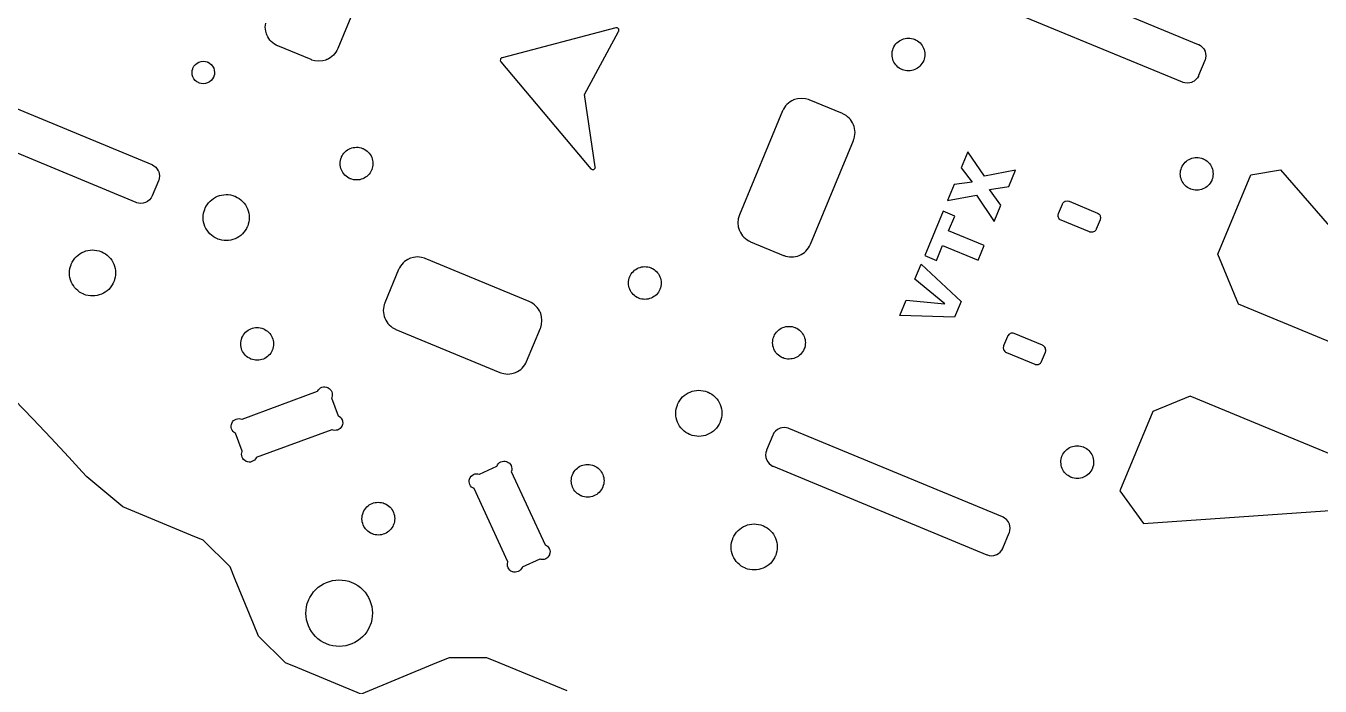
# Model space of a CAD drawing. Extents: x 0 to 997, y 0 to 569.
# Drawn here: x 392.7 to 519.2, y 439.9 to 504.4 of the extents above; entities that cross this region are included whole.
import ezdxf

# ---------------------------------------------------------------- set-up
doc = ezdxf.new("R2010")
doc.units = 0
doc.layers.get('0').update_dxf_attribs({"linetype": 'CONTINUOUS'})

msp = doc.modelspace()

# ---------------------------------------------------------------- linework, layer by layer
at = {"color": 0}
for points in [[(427.357, 512.392), (423.147, 502.228), (423.147, 502.228), (423.128, 502.183), (423.063, 502.05), (422.961, 501.881), (422.844, 501.724), (422.714, 501.579), (422.569, 501.449), (422.412, 501.332), (422.244, 501.231), (422.111, 501.165), (422.065, 501.146), (421.975, 501.108), (421.688, 501.032), (421.3, 500.994), (420.911, 501.032), (420.625, 501.108), (420.535, 501.146), (417.3, 502.485), (417.256, 502.504), (417.122, 502.569), (416.953, 502.671), (416.796, 502.787), (416.651, 502.919), (416.521, 503.064), (416.404, 503.221), (416.303, 503.389), (416.237, 503.522), (416.218, 503.568), (416.181, 503.658), (416.104, 503.944), (416.065, 504.333), (416.104, 504.721)], [(486.375, 511.283), (507.256, 502.635), (507.31, 502.611), (507.464, 502.522), (507.644, 502.374), (507.793, 502.193), (507.882, 502.039), (507.904, 501.985), (507.926, 501.931), (507.972, 501.758), (507.996, 501.525), (507.972, 501.293), (507.926, 501.121), (507.904, 501.067), (507.292, 499.588), (507.269, 499.533), (507.181, 499.379), (507.032, 499.199), (506.851, 499.05), (506.697, 498.961), (506.643, 498.939), (506.589, 498.917), (506.417, 498.869), (506.183, 498.847), (505.95, 498.869), (505.779, 498.917), (505.724, 498.939), (484.844, 507.588)], [(384.092, 499.531), (404.971, 490.882), (404.971, 490.882), (405.026, 490.86), (405.179, 490.769), (405.361, 490.621), (405.51, 490.44), (405.599, 490.286), (405.621, 490.232), (405.643, 490.178), (405.689, 490.006), (405.713, 489.774), (405.689, 489.54), (405.643, 489.368), (405.621, 489.314), (405.008, 487.836), (404.986, 487.779), (404.893, 487.621), (404.743, 487.44), (404.563, 487.294), (404.36, 487.186), (404.139, 487.118), (403.908, 487.094), (403.674, 487.117), (403.497, 487.162), (403.44, 487.186), (382.561, 495.835)], [(445.575, 439.426), (438.932, 442.178), (437.718, 442.681), (434.024, 442.681), (432.81, 442.178), (425.418, 439.117), (419.242, 441.675), (418.028, 442.178), (415.414, 444.792), (414.911, 446.004), (413.118, 450.335), (412.615, 451.549), (410.003, 454.161), (408.789, 454.664), (402.146, 457.415), (398.612, 460.374), (398.178, 460.851), (396.867, 462.279), (395.107, 464.169), (393.331, 466.044), (391.537, 467.903)]]:
    msp.add_lwpolyline(points, dxfattribs=at)
for points in [[(447.26, 497.746), (450.597, 503.899), (450.607, 503.915), (450.622, 503.968), (450.628, 504.039), (450.611, 504.11), (450.586, 504.158), (450.575, 504.172), (450.564, 504.186), (450.522, 504.222), (450.457, 504.256), (450.388, 504.268), (450.332, 504.264), (450.314, 504.26), (439.218, 501.335), (439.203, 501.331), (439.16, 501.311), (439.11, 501.275), (439.069, 501.226), (439.049, 501.183), (439.043, 501.169), (439.037, 501.149), (439.036, 501.044), (439.076, 500.949), (439.09, 500.932), (447.882, 490.485), (447.894, 490.469), (447.943, 490.431), (448.018, 490.401), (448.097, 490.396), (448.157, 490.41), (448.176, 490.417), (448.194, 490.425), (448.243, 490.463), (448.293, 490.525), (448.319, 490.601), (448.324, 490.662), (448.321, 490.682), (447.26, 497.746)], [(479.535, 503.131), (479.572, 503.114), (479.682, 503.06), (479.819, 502.976), (479.947, 502.882), (480.063, 502.775), (480.165, 502.66), (480.257, 502.535), (480.335, 502.403), (480.4, 502.264), (480.453, 502.119), (480.49, 501.971), (480.514, 501.818), (480.522, 501.662), (480.517, 501.507), (480.494, 501.35), (480.456, 501.193), (480.417, 501.078), (480.4, 501.039), (480.385, 501.001), (480.331, 500.892), (480.247, 500.754), (480.151, 500.628), (480.046, 500.512), (479.931, 500.408), (479.806, 500.318), (479.674, 500.239), (479.535, 500.174), (479.39, 500.122), (479.242, 500.083), (479.089, 500.06), (478.933, 500.051), (478.776, 500.058), (478.621, 500.081), (478.464, 500.118), (478.347, 500.158), (478.31, 500.174), (478.272, 500.189), (478.162, 500.244), (478.025, 500.326), (477.899, 500.422), (477.783, 500.528), (477.679, 500.644), (477.588, 500.768), (477.51, 500.9), (477.444, 501.039), (477.392, 501.183), (477.354, 501.333), (477.331, 501.486), (477.322, 501.64), (477.328, 501.797), (477.351, 501.954), (477.389, 502.11), (477.428, 502.226), (477.444, 502.264), (477.46, 502.301), (477.514, 502.412), (477.597, 502.55), (477.693, 502.676), (477.799, 502.792), (477.914, 502.894), (478.039, 502.986), (478.171, 503.064), (478.31, 503.131), (478.454, 503.182), (478.604, 503.219), (478.756, 503.243), (478.911, 503.251), (479.068, 503.246), (479.224, 503.224), (479.381, 503.185), (479.497, 503.146), (479.535, 503.131)], [(410.424, 500.908), (410.475, 500.887), (410.619, 500.803), (410.786, 500.665), (410.919, 500.5), (411.019, 500.313), (411.081, 500.111), (411.103, 499.9), (411.083, 499.685), (411.04, 499.522), (411.019, 499.471), (410.997, 499.419), (410.914, 499.275), (410.775, 499.108), (410.61, 498.975), (410.424, 498.876), (410.222, 498.814), (410.01, 498.792), (409.794, 498.811), (409.633, 498.854), (409.582, 498.876), (409.531, 498.897), (409.386, 498.982), (409.219, 499.119), (409.085, 499.285), (408.986, 499.471), (408.925, 499.674), (408.903, 499.885), (408.922, 500.1), (408.965, 500.262), (408.986, 500.313), (409.007, 500.364), (409.092, 500.51), (409.231, 500.675), (409.396, 500.81), (409.582, 500.908), (409.783, 500.971), (409.994, 500.993), (410.21, 500.972), (410.372, 500.929), (410.424, 500.908)], [(462.412, 485.964), (462.375, 485.874), (462.299, 485.588), (462.26, 485.199), (462.299, 484.811), (462.375, 484.524), (462.412, 484.433), (462.431, 484.387), (462.497, 484.254), (462.599, 484.086), (462.715, 483.929), (462.846, 483.785), (462.99, 483.654), (463.147, 483.537), (463.315, 483.436), (463.449, 483.371), (463.494, 483.351), (466.728, 482.012), (466.775, 481.993), (466.921, 481.943), (467.117, 481.896), (467.313, 481.868), (467.508, 481.86), (467.701, 481.869), (467.892, 481.9), (468.078, 481.947), (468.258, 482.012), (468.432, 482.094), (468.597, 482.192), (468.754, 482.306), (468.899, 482.435), (469.031, 482.579), (469.15, 482.738), (469.254, 482.91), (469.322, 483.047), (469.342, 483.094), (473.551, 493.257), (473.571, 493.304), (473.619, 493.45), (473.668, 493.644), (473.696, 493.84), (473.704, 494.036), (473.693, 494.231), (473.664, 494.421), (473.615, 494.607), (473.551, 494.787), (473.469, 494.961), (473.371, 495.126), (473.257, 495.282), (473.128, 495.426), (472.983, 495.56), (472.825, 495.678), (472.654, 495.782), (472.515, 495.85), (472.468, 495.869), (469.235, 497.21), (469.144, 497.247), (468.858, 497.324), (468.469, 497.361), (468.081, 497.324), (467.794, 497.247), (467.704, 497.21), (467.658, 497.19), (467.525, 497.125), (467.357, 497.024), (467.2, 496.907), (467.056, 496.776), (466.924, 496.632), (466.807, 496.475), (466.707, 496.306), (466.64, 496.172), (466.622, 496.128), (462.412, 485.964)], [(425.596, 492.46), (425.633, 492.443), (425.743, 492.389), (425.881, 492.306), (426.007, 492.211), (426.122, 492.104), (426.226, 491.989), (426.317, 491.864), (426.396, 491.732), (426.461, 491.593), (426.513, 491.449), (426.551, 491.3), (426.575, 491.147), (426.583, 490.992), (426.576, 490.836), (426.554, 490.679), (426.517, 490.524), (426.476, 490.407), (426.461, 490.369), (426.446, 490.331), (426.39, 490.221), (426.307, 490.083), (426.213, 489.957), (426.107, 489.842), (425.99, 489.738), (425.867, 489.647), (425.735, 489.568), (425.596, 489.503), (425.45, 489.451), (425.301, 489.412), (425.149, 489.389), (424.994, 489.381), (424.838, 489.387), (424.681, 489.41), (424.525, 489.449), (424.408, 489.488), (424.371, 489.503), (424.333, 489.518), (424.222, 489.574), (424.085, 489.657), (423.958, 489.751), (423.843, 489.857), (423.74, 489.974), (423.649, 490.097), (423.569, 490.231), (423.504, 490.369), (423.453, 490.514), (423.415, 490.662), (423.392, 490.815), (423.382, 490.969), (423.389, 491.126), (423.411, 491.283), (423.45, 491.439), (423.489, 491.556), (423.504, 491.593), (423.521, 491.631), (423.575, 491.742), (423.658, 491.879), (423.753, 492.006), (423.86, 492.121), (423.975, 492.224), (424.1, 492.315), (424.232, 492.394), (424.371, 492.46), (424.515, 492.511), (424.664, 492.549), (424.817, 492.572), (424.972, 492.582), (425.128, 492.575), (425.285, 492.553), (425.44, 492.514), (425.557, 492.475), (425.596, 492.46)], [(486.864, 488.439), (488.726, 488.736), (489.39, 490.34), (486.357, 489.753), (484.715, 492.118), (484.069, 490.561), (485.161, 489.176), (483.401, 488.949), (482.75, 487.375), (485.563, 487.908), (487.31, 485.317), (487.971, 486.911), (486.864, 488.439)], [(507.713, 491.458), (507.751, 491.443), (507.861, 491.387), (507.999, 491.304), (508.125, 491.21), (508.24, 491.104), (508.343, 490.988), (508.435, 490.864), (508.514, 490.731), (508.579, 490.592), (508.631, 490.447), (508.668, 490.299), (508.692, 490.146), (508.701, 489.992), (508.694, 489.835), (508.672, 489.678), (508.633, 489.522), (508.594, 489.406), (508.579, 489.368), (508.564, 489.329), (508.508, 489.219), (508.425, 489.082), (508.331, 488.956), (508.225, 488.84), (508.108, 488.738), (507.985, 488.646), (507.851, 488.567), (507.713, 488.501), (507.568, 488.45), (507.419, 488.411), (507.267, 488.389), (507.113, 488.379), (506.956, 488.386), (506.799, 488.408), (506.643, 488.447), (506.526, 488.486), (506.489, 488.501), (506.45, 488.517), (506.34, 488.572), (506.203, 488.656), (506.076, 488.75), (505.961, 488.856), (505.858, 488.972), (505.767, 489.096), (505.688, 489.229), (505.622, 489.368), (505.571, 489.512), (505.532, 489.661), (505.508, 489.814), (505.5, 489.968), (505.507, 490.125), (505.529, 490.282), (505.568, 490.438), (505.607, 490.554), (505.622, 490.592), (505.637, 490.631), (505.693, 490.74), (505.776, 490.878), (505.871, 491.004), (505.976, 491.119), (506.093, 491.222), (506.217, 491.314), (506.35, 491.393), (506.489, 491.458), (506.633, 491.51), (506.782, 491.549), (506.935, 491.571), (507.089, 491.581), (507.246, 491.574), (507.403, 491.551), (507.558, 491.512), (507.675, 491.474), (507.713, 491.458)], [(511.196, 477.253), (509.176, 482.129), (512.389, 489.887), (515.299, 490.363), (530.539, 472.857), (528.535, 470.071), (511.196, 477.253)], [(413.106, 487.783), (413.158, 487.761), (413.313, 487.685), (413.507, 487.568), (413.685, 487.433), (413.846, 487.285), (413.992, 487.122), (414.119, 486.947), (414.231, 486.761), (414.322, 486.565), (414.396, 486.363), (414.449, 486.153), (414.482, 485.939), (414.494, 485.721), (414.485, 485.5), (414.454, 485.281), (414.4, 485.061), (414.344, 484.897), (414.322, 484.843), (414.3, 484.79), (414.224, 484.635), (414.107, 484.442), (413.974, 484.264), (413.824, 484.101), (413.661, 483.957), (413.486, 483.828), (413.3, 483.718), (413.106, 483.626), (412.901, 483.553), (412.692, 483.5), (412.478, 483.467), (412.26, 483.454), (412.04, 483.463), (411.819, 483.494), (411.6, 483.549), (411.436, 483.604), (411.383, 483.626), (411.329, 483.647), (411.175, 483.725), (410.982, 483.842), (410.803, 483.975), (410.642, 484.124), (410.496, 484.287), (410.368, 484.463), (410.257, 484.649), (410.165, 484.843), (410.092, 485.047), (410.039, 485.256), (410.006, 485.471), (409.993, 485.689), (410.003, 485.908), (410.033, 486.129), (410.088, 486.349), (410.143, 486.512), (410.165, 486.565), (410.188, 486.618), (410.264, 486.774), (410.381, 486.967), (410.515, 487.144), (410.664, 487.307), (410.826, 487.453), (411.001, 487.581), (411.188, 487.692), (411.383, 487.783), (411.586, 487.856), (411.796, 487.91), (412.01, 487.943), (412.228, 487.956), (412.449, 487.946), (412.668, 487.914), (412.888, 487.861), (413.051, 487.806), (413.106, 487.783)], [(493.86, 485.453), (493.838, 485.461), (493.771, 485.5), (493.696, 485.563), (493.635, 485.637), (493.589, 485.722), (493.561, 485.814), (493.551, 485.911), (493.56, 486.008), (493.581, 486.082), (493.589, 486.106), (493.972, 487.029), (493.982, 487.051), (494.018, 487.117), (494.081, 487.192), (494.156, 487.253), (494.219, 487.29), (494.243, 487.3), (494.274, 487.313), (494.435, 487.338), (494.594, 487.313), (494.625, 487.3), (497.397, 486.151), (497.419, 486.143), (497.483, 486.106), (497.56, 486.043), (497.621, 485.968), (497.658, 485.904), (497.668, 485.881), (497.681, 485.85), (497.706, 485.69), (497.681, 485.529), (497.668, 485.499), (497.285, 484.575), (497.275, 484.551), (497.238, 484.486), (497.174, 484.41), (497.099, 484.349), (497.014, 484.304), (496.922, 484.276), (496.826, 484.265), (496.729, 484.275), (496.656, 484.294), (496.632, 484.304), (493.86, 485.453)], [(485.743, 481.535), (486.335, 482.963), (482.856, 484.404), (483.458, 485.86), (482.318, 486.332), (480.521, 481.993), (481.661, 481.521), (482.265, 482.976), (485.743, 481.535)], [(400.039, 482.371), (400.093, 482.349), (400.247, 482.272), (400.44, 482.156), (400.618, 482.022), (400.781, 481.872), (400.926, 481.71), (401.054, 481.535), (401.165, 481.349), (401.257, 481.154), (401.331, 480.95), (401.383, 480.74), (401.417, 480.526), (401.429, 480.308), (401.419, 480.089), (401.389, 479.868), (401.335, 479.649), (401.279, 479.485), (401.257, 479.432), (401.235, 479.378), (401.158, 479.224), (401.042, 479.031), (400.907, 478.851), (400.758, 478.69), (400.596, 478.544), (400.421, 478.417), (400.235, 478.306), (400.039, 478.214), (399.836, 478.14), (399.626, 478.088), (399.412, 478.054), (399.194, 478.042), (398.974, 478.051), (398.754, 478.082), (398.535, 478.136), (398.371, 478.192), (398.317, 478.214), (398.264, 478.236), (398.11, 478.313), (397.915, 478.429), (397.737, 478.564), (397.576, 478.713), (397.431, 478.875), (397.301, 479.05), (397.192, 479.236), (397.1, 479.432), (397.026, 479.635), (396.974, 479.844), (396.94, 480.058), (396.928, 480.276), (396.938, 480.497), (396.968, 480.717), (397.022, 480.936), (397.078, 481.1), (397.1, 481.154), (397.121, 481.207), (397.199, 481.361), (397.315, 481.556), (397.449, 481.733), (397.599, 481.894), (397.761, 482.04), (397.936, 482.168), (398.122, 482.279), (398.317, 482.371), (398.521, 482.444), (398.731, 482.497), (398.944, 482.531), (399.162, 482.543), (399.382, 482.533), (399.603, 482.503), (399.822, 482.449), (399.986, 482.393), (400.039, 482.371)], [(431.703, 481.703), (431.612, 481.74), (431.326, 481.817), (430.938, 481.856), (430.55, 481.817), (430.263, 481.74), (430.172, 481.703), (430.126, 481.685), (429.994, 481.618), (429.825, 481.517), (429.668, 481.4), (429.524, 481.269), (429.393, 481.125), (429.276, 480.968), (429.175, 480.8), (429.11, 480.667), (429.09, 480.621), (427.751, 477.387), (427.732, 477.34), (427.682, 477.194), (427.635, 476.999), (427.607, 476.803), (427.599, 476.608), (427.61, 476.414), (427.639, 476.224), (427.686, 476.037), (427.751, 475.857), (427.833, 475.683), (427.931, 475.518), (428.044, 475.361), (428.174, 475.217), (428.318, 475.085), (428.476, 474.965), (428.649, 474.861), (428.786, 474.793), (428.833, 474.774), (438.996, 470.564), (439.086, 470.526), (439.374, 470.45), (439.761, 470.412), (440.15, 470.45), (440.436, 470.526), (440.526, 470.564), (440.572, 470.583), (440.706, 470.649), (440.874, 470.75), (441.031, 470.867), (441.175, 470.999), (441.307, 471.143), (441.424, 471.3), (441.525, 471.468), (441.59, 471.601), (441.61, 471.647), (442.949, 474.881), (442.986, 474.971), (443.063, 475.257), (443.101, 475.646), (443.063, 476.035), (442.986, 476.321), (442.949, 476.411), (442.929, 476.457), (442.864, 476.59), (442.763, 476.758), (442.646, 476.915), (442.515, 477.06), (442.371, 477.192), (442.214, 477.308), (442.044, 477.408), (441.911, 477.475), (441.867, 477.493), (431.703, 481.703)], [(453.774, 480.787), (453.811, 480.772), (453.921, 480.717), (454.058, 480.635), (454.186, 480.539), (454.301, 480.433), (454.404, 480.317), (454.496, 480.193), (454.574, 480.061), (454.639, 479.922), (454.692, 479.776), (454.729, 479.628), (454.753, 479.475), (454.761, 479.321), (454.756, 479.164), (454.733, 479.007), (454.694, 478.851), (454.656, 478.735), (454.639, 478.697), (454.624, 478.66), (454.569, 478.549), (454.486, 478.411), (454.39, 478.285), (454.285, 478.169), (454.169, 478.067), (454.044, 477.975), (453.912, 477.897), (453.774, 477.831), (453.629, 477.779), (453.481, 477.742), (453.328, 477.718), (453.172, 477.708), (453.017, 477.715), (452.86, 477.738), (452.703, 477.776), (452.586, 477.815), (452.549, 477.831), (452.511, 477.847), (452.401, 477.901), (452.264, 477.985), (452.138, 478.079), (452.022, 478.186), (451.918, 478.301), (451.826, 478.426), (451.749, 478.558), (451.683, 478.697), (451.631, 478.842), (451.593, 478.99), (451.569, 479.143), (451.561, 479.299), (451.568, 479.454), (451.59, 479.611), (451.628, 479.767), (451.668, 479.883), (451.683, 479.922), (451.699, 479.96), (451.753, 480.069), (451.836, 480.207), (451.932, 480.333), (452.037, 480.449), (452.153, 480.553), (452.278, 480.643), (452.41, 480.722), (452.549, 480.787), (452.693, 480.839), (452.843, 480.878), (452.994, 480.901), (453.15, 480.91), (453.307, 480.903), (453.463, 480.881), (453.619, 480.843), (453.736, 480.803), (453.774, 480.787)], [(484.076, 477.51), (483.435, 475.963), (478.093, 476.132), (478.711, 477.624), (482.467, 477.286), (479.567, 479.69), (480.167, 481.139), (484.076, 477.51)], [(415.876, 474.836), (415.914, 474.819), (416.025, 474.765), (416.162, 474.682), (416.289, 474.588), (416.404, 474.481), (416.507, 474.365), (416.599, 474.24), (416.678, 474.108), (416.743, 473.969), (416.794, 473.825), (416.832, 473.676), (416.856, 473.524), (416.865, 473.369), (416.858, 473.213), (416.836, 473.056), (416.797, 472.9), (416.758, 472.783), (416.743, 472.746), (416.726, 472.707), (416.672, 472.597), (416.589, 472.46), (416.494, 472.333), (416.388, 472.218), (416.272, 472.114), (416.147, 472.024), (416.015, 471.944), (415.876, 471.879), (415.732, 471.828), (415.583, 471.789), (415.431, 471.765), (415.275, 471.757), (415.119, 471.764), (414.963, 471.786), (414.807, 471.825), (414.69, 471.864), (414.653, 471.879), (414.614, 471.894), (414.504, 471.95), (414.367, 472.033), (414.24, 472.128), (414.125, 472.233), (414.021, 472.35), (413.931, 472.474), (413.851, 472.607), (413.786, 472.746), (413.735, 472.89), (413.696, 473.039), (413.672, 473.192), (413.664, 473.346), (413.671, 473.503), (413.693, 473.66), (413.731, 473.815), (413.771, 473.932), (413.786, 473.969), (413.801, 474.007), (413.857, 474.118), (413.94, 474.256), (414.035, 474.382), (414.14, 474.497), (414.257, 474.6), (414.381, 474.692), (414.514, 474.771), (414.653, 474.836), (414.797, 474.887), (414.946, 474.925), (415.099, 474.949), (415.253, 474.958), (415.41, 474.951), (415.567, 474.929), (415.722, 474.89), (415.839, 474.851), (415.876, 474.836)], [(467.863, 474.951), (467.9, 474.936), (468.011, 474.882), (468.149, 474.799), (468.275, 474.703), (468.39, 474.597), (468.493, 474.482), (468.585, 474.357), (468.664, 474.225), (468.729, 474.086), (468.781, 473.942), (468.818, 473.792), (468.842, 473.639), (468.851, 473.485), (468.844, 473.328), (468.822, 473.171), (468.783, 473.015), (468.744, 472.899), (468.729, 472.861), (468.713, 472.824), (468.658, 472.713), (468.575, 472.575), (468.481, 472.449), (468.374, 472.333), (468.258, 472.231), (468.133, 472.139), (468.001, 472.061), (467.863, 471.994), (467.718, 471.943), (467.569, 471.906), (467.417, 471.882), (467.261, 471.874), (467.106, 471.879), (466.949, 471.901), (466.793, 471.94), (466.676, 471.979), (466.637, 471.994), (466.6, 472.011), (466.49, 472.065), (466.353, 472.149), (466.226, 472.243), (466.111, 472.35), (466.007, 472.465), (465.917, 472.59), (465.838, 472.722), (465.772, 472.861), (465.721, 473.006), (465.682, 473.154), (465.658, 473.307), (465.65, 473.463), (465.657, 473.618), (465.679, 473.775), (465.717, 473.932), (465.757, 474.047), (465.772, 474.086), (465.787, 474.124), (465.843, 474.233), (465.925, 474.371), (466.021, 474.497), (466.126, 474.613), (466.243, 474.717), (466.367, 474.807), (466.499, 474.886), (466.637, 474.951), (466.782, 475.004), (466.932, 475.042), (467.085, 475.065), (467.239, 475.074), (467.396, 475.067), (467.553, 475.044), (467.708, 475.007), (467.825, 474.967), (467.863, 474.951)], [(491.274, 471.369), (491.304, 471.357), (491.465, 471.332), (491.626, 471.357), (491.657, 471.369), (491.679, 471.379), (491.743, 471.417), (491.819, 471.478), (491.881, 471.554), (491.918, 471.618), (491.928, 471.64), (492.31, 472.564), (492.319, 472.588), (492.339, 472.661), (492.349, 472.76), (492.338, 472.856), (492.31, 472.947), (492.265, 473.032), (492.204, 473.107), (492.129, 473.169), (492.063, 473.208), (492.039, 473.218), (489.268, 474.365), (489.244, 474.375), (489.171, 474.394), (489.074, 474.404), (488.976, 474.393), (488.885, 474.365), (488.8, 474.321), (488.725, 474.26), (488.662, 474.185), (488.624, 474.118), (488.615, 474.094), (488.232, 473.171), (488.219, 473.14), (488.194, 472.979), (488.219, 472.819), (488.232, 472.789), (488.242, 472.765), (488.278, 472.701), (488.34, 472.626), (488.415, 472.564), (488.481, 472.528), (488.503, 472.518), (491.274, 471.369)], [(413.164, 464.625), (413.129, 464.64), (413.033, 464.701), (412.924, 464.8), (412.836, 464.917), (412.774, 465.046), (412.736, 465.186), (412.728, 465.331), (412.746, 465.476), (412.779, 465.586), (412.796, 465.621), (412.811, 465.654), (412.872, 465.751), (412.971, 465.861), (413.088, 465.949), (413.217, 466.011), (413.357, 466.047), (413.501, 466.057), (413.647, 466.037), (413.757, 466.004), (413.792, 465.989), (421.179, 468.722), (421.179, 468.721), (421.196, 468.756), (421.257, 468.853), (421.356, 468.963), (421.471, 469.049), (421.6, 469.111), (421.74, 469.149), (421.885, 469.158), (422.031, 469.139), (422.14, 469.106), (422.174, 469.089), (422.208, 469.074), (422.306, 469.012), (422.415, 468.914), (422.501, 468.797), (422.564, 468.668), (422.601, 468.529), (422.611, 468.385), (422.592, 468.239), (422.558, 468.129), (422.542, 468.094), (422.543, 468.096), (423.194, 466.333), (423.194, 466.333), (423.228, 466.318), (423.321, 466.258), (423.431, 466.161), (423.519, 466.044), (423.571, 465.947), (423.583, 465.912), (423.597, 465.878), (423.621, 465.769), (423.629, 465.624), (423.61, 465.478), (423.578, 465.372), (423.563, 465.339), (423.546, 465.306), (423.487, 465.211), (423.39, 465.101), (423.274, 465.014), (423.175, 464.961), (423.14, 464.949), (423.106, 464.936), (422.997, 464.911), (422.851, 464.903), (422.707, 464.922), (422.6, 464.956), (422.567, 464.971), (422.568, 464.971), (415.179, 462.238), (415.164, 462.203), (415.101, 462.106), (415.003, 461.996), (414.888, 461.91), (414.757, 461.847), (414.618, 461.81), (414.474, 461.8), (414.328, 461.819), (414.218, 461.853), (414.183, 461.868), (414.149, 461.885), (414.053, 461.946), (413.943, 462.044), (413.856, 462.161), (413.793, 462.29), (413.757, 462.429), (413.747, 462.574), (413.765, 462.721), (413.8, 462.831), (413.815, 462.864), (413.164, 464.625)], [(459.299, 468.649), (459.353, 468.626), (459.507, 468.55), (459.7, 468.433), (459.878, 468.3), (460.04, 468.15), (460.186, 467.988), (460.314, 467.813), (460.425, 467.626), (460.517, 467.432), (460.59, 467.228), (460.643, 467.018), (460.676, 466.804), (460.689, 466.586), (460.679, 466.367), (460.649, 466.146), (460.594, 465.926), (460.539, 465.762), (460.517, 465.71), (460.494, 465.656), (460.418, 465.501), (460.301, 465.308), (460.167, 465.129), (460.018, 464.968), (459.856, 464.822), (459.681, 464.694), (459.494, 464.583), (459.299, 464.492), (459.096, 464.418), (458.886, 464.365), (458.672, 464.332), (458.454, 464.319), (458.233, 464.329), (458.014, 464.36), (457.794, 464.414), (457.631, 464.469), (457.576, 464.492), (457.524, 464.514), (457.369, 464.59), (457.175, 464.707), (456.997, 464.842), (456.835, 464.99), (456.69, 465.153), (456.561, 465.328), (456.451, 465.514), (456.36, 465.71), (456.286, 465.912), (456.233, 466.122), (456.2, 466.336), (456.188, 466.554), (456.197, 466.775), (456.228, 466.994), (456.282, 467.214), (456.338, 467.378), (456.36, 467.432), (456.381, 467.485), (456.458, 467.639), (456.575, 467.833), (456.708, 468.011), (456.858, 468.172), (457.021, 468.318), (457.196, 468.446), (457.382, 468.557), (457.576, 468.649), (457.781, 468.722), (457.99, 468.775), (458.204, 468.808), (458.422, 468.821), (458.642, 468.811), (458.863, 468.781), (459.082, 468.726), (459.246, 468.671), (459.299, 468.649)], [(525.31, 460.456), (506.461, 468.262), (502.804, 466.747), (499.59, 458.989), (501.886, 455.799), (524.808, 457.383), (525.31, 460.456)], [(488.771, 454.872), (488.793, 454.926), (488.839, 455.099), (488.861, 455.332), (488.839, 455.564), (488.793, 455.736), (488.771, 455.79), (488.747, 455.844), (488.658, 455.999), (488.51, 456.181), (488.329, 456.329), (488.175, 456.418), (488.121, 456.44), (467.242, 465.089), (467.186, 465.111), (467.015, 465.157), (466.782, 465.181), (466.549, 465.157), (466.376, 465.111), (466.322, 465.089), (466.268, 465.067), (466.114, 464.978), (465.933, 464.829), (465.785, 464.647), (465.696, 464.493), (465.674, 464.439), (465.061, 462.961), (465.037, 462.906), (464.99, 462.728), (464.969, 462.493), (464.993, 462.262), (465.061, 462.043), (465.169, 461.839), (465.315, 461.658), (465.496, 461.508), (465.654, 461.417), (465.71, 461.393), (486.59, 452.744), (486.644, 452.722), (486.817, 452.676), (487.049, 452.653), (487.282, 452.676), (487.454, 452.722), (487.508, 452.744), (487.563, 452.767), (487.717, 452.856), (487.897, 453.004), (488.046, 453.186), (488.136, 453.34), (488.158, 453.394), (488.771, 454.872)], [(496.042, 463.279), (496.079, 463.264), (496.189, 463.21), (496.326, 463.126), (496.453, 463.031), (496.568, 462.925), (496.672, 462.81), (496.762, 462.685), (496.842, 462.553), (496.907, 462.414), (496.958, 462.269), (496.997, 462.121), (497.021, 461.968), (497.029, 461.813), (497.022, 461.657), (497, 461.5), (496.963, 461.343), (496.922, 461.226), (496.907, 461.189), (496.892, 461.151), (496.836, 461.042), (496.754, 460.904), (496.658, 460.778), (496.553, 460.662), (496.436, 460.558), (496.313, 460.467), (496.181, 460.389), (496.042, 460.324), (495.897, 460.271), (495.747, 460.233), (495.594, 460.21), (495.44, 460.201), (495.283, 460.207), (495.126, 460.231), (494.971, 460.268), (494.854, 460.307), (494.817, 460.324), (494.779, 460.339), (494.668, 460.393), (494.531, 460.476), (494.404, 460.572), (494.289, 460.678), (494.186, 460.793), (494.094, 460.918), (494.017, 461.05), (493.95, 461.189), (493.899, 461.333), (493.861, 461.483), (493.838, 461.635), (493.828, 461.79), (493.835, 461.947), (493.857, 462.103), (493.896, 462.26), (493.935, 462.376), (493.95, 462.414), (493.967, 462.451), (494.021, 462.561), (494.104, 462.699), (494.199, 462.826), (494.306, 462.942), (494.421, 463.044), (494.546, 463.136), (494.678, 463.214), (494.817, 463.279), (494.961, 463.332), (495.11, 463.369), (495.262, 463.393), (495.418, 463.401), (495.574, 463.396), (495.731, 463.374), (495.886, 463.335), (496.003, 463.296), (496.042, 463.279)], [(438.704, 461.4), (438.717, 461.436), (438.771, 461.536), (438.86, 461.654), (438.969, 461.749), (439.094, 461.821), (439.229, 461.869), (439.374, 461.889), (439.521, 461.882), (439.632, 461.857), (439.668, 461.843), (439.703, 461.831), (439.804, 461.776), (439.921, 461.688), (440.017, 461.578), (440.089, 461.453), (440.136, 461.318), (440.157, 461.174), (440.149, 461.026), (440.124, 460.915), (440.111, 460.879), (440.111, 460.881), (443.403, 453.724), (443.438, 453.71), (443.536, 453.658), (443.653, 453.569), (443.75, 453.46), (443.808, 453.367), (443.824, 453.333), (443.839, 453.3), (443.872, 453.193), (443.892, 453.049), (443.883, 452.901), (443.858, 452.793), (443.846, 452.758), (443.833, 452.724), (443.782, 452.626), (443.693, 452.51), (443.583, 452.412), (443.489, 452.353), (443.456, 452.338), (443.422, 452.322), (443.317, 452.289), (443.171, 452.269), (443.025, 452.278), (442.917, 452.303), (442.882, 452.315), (441.176, 451.531), (441.164, 451.496), (441.11, 451.394), (441.019, 451.278), (440.911, 451.182), (440.786, 451.11), (440.65, 451.063), (440.507, 451.042), (440.36, 451.049), (440.247, 451.075), (440.213, 451.088), (440.176, 451.1), (440.075, 451.154), (439.958, 451.244), (439.862, 451.353), (439.79, 451.478), (439.743, 451.614), (439.722, 451.757), (439.731, 451.904), (439.756, 452.017), (439.768, 452.051), (436.476, 459.208), (436.478, 459.208), (436.442, 459.222), (436.34, 459.275), (436.224, 459.365), (436.128, 459.475), (436.056, 459.599), (436.008, 459.735), (435.987, 459.878), (435.996, 460.025), (436.021, 460.137), (436.035, 460.172), (436.047, 460.208), (436.101, 460.308), (436.19, 460.426), (436.3, 460.521), (436.424, 460.593), (436.56, 460.642), (436.704, 460.661), (436.851, 460.654), (436.963, 460.629), (436.997, 460.615), (436.997, 460.615), (438.704, 461.401), (438.704, 461.4)], [(448.183, 461.454), (448.221, 461.438), (448.332, 461.383), (448.469, 461.3), (448.596, 461.206), (448.711, 461.099), (448.814, 460.983), (448.906, 460.858), (448.985, 460.726), (449.05, 460.588), (449.101, 460.443), (449.139, 460.294), (449.162, 460.142), (449.172, 459.986), (449.165, 459.831), (449.143, 459.674), (449.104, 459.518), (449.065, 459.401), (449.05, 459.364), (449.033, 459.325), (448.979, 459.215), (448.896, 459.078), (448.801, 458.951), (448.694, 458.836), (448.579, 458.732), (448.454, 458.642), (448.322, 458.563), (448.183, 458.497), (448.039, 458.446), (447.89, 458.407), (447.737, 458.383), (447.582, 458.375), (447.426, 458.382), (447.269, 458.404), (447.114, 458.442), (446.997, 458.482), (446.96, 458.497), (446.921, 458.512), (446.811, 458.568), (446.674, 458.651), (446.547, 458.746), (446.432, 458.851), (446.328, 458.968), (446.237, 459.092), (446.158, 459.225), (446.093, 459.364), (446.042, 459.508), (446.003, 459.657), (445.979, 459.81), (445.971, 459.964), (445.978, 460.121), (446, 460.278), (446.039, 460.433), (446.078, 460.55), (446.093, 460.588), (446.108, 460.625), (446.164, 460.736), (446.247, 460.874), (446.342, 461), (446.447, 461.115), (446.564, 461.218), (446.688, 461.31), (446.821, 461.389), (446.96, 461.454), (447.104, 461.506), (447.253, 461.543), (447.406, 461.567), (447.56, 461.576), (447.717, 461.569), (447.874, 461.547), (448.029, 461.508), (448.146, 461.469), (448.183, 461.454)], [(427.725, 457.753), (427.764, 457.736), (427.874, 457.682), (428.011, 457.599), (428.138, 457.504), (428.253, 457.397), (428.356, 457.282), (428.447, 457.157), (428.526, 457.025), (428.592, 456.886), (428.643, 456.742), (428.682, 456.593), (428.704, 456.44), (428.714, 456.285), (428.707, 456.129), (428.685, 455.972), (428.646, 455.817), (428.607, 455.7), (428.592, 455.661), (428.576, 455.624), (428.521, 455.514), (428.438, 455.376), (428.343, 455.25), (428.237, 455.135), (428.121, 455.031), (427.997, 454.94), (427.864, 454.861), (427.725, 454.796), (427.581, 454.744), (427.432, 454.706), (427.279, 454.682), (427.125, 454.674), (426.968, 454.681), (426.811, 454.703), (426.656, 454.74), (426.539, 454.781), (426.501, 454.796), (426.463, 454.811), (426.353, 454.865), (426.215, 454.949), (426.089, 455.044), (425.974, 455.15), (425.871, 455.267), (425.779, 455.39), (425.7, 455.522), (425.635, 455.661), (425.583, 455.806), (425.544, 455.956), (425.522, 456.108), (425.513, 456.262), (425.519, 456.419), (425.542, 456.576), (425.581, 456.732), (425.619, 456.849), (425.635, 456.886), (425.65, 456.924), (425.706, 457.035), (425.789, 457.172), (425.883, 457.299), (425.989, 457.414), (426.106, 457.517), (426.229, 457.608), (426.362, 457.686), (426.501, 457.753), (426.646, 457.804), (426.794, 457.842), (426.947, 457.865), (427.101, 457.874), (427.258, 457.868), (427.415, 457.846), (427.571, 457.807), (427.688, 457.768), (427.725, 457.753)], [(464.711, 455.583), (464.764, 455.561), (464.919, 455.485), (465.113, 455.368), (465.29, 455.233), (465.453, 455.085), (465.597, 454.922), (465.726, 454.747), (465.836, 454.561), (465.929, 454.365), (466.001, 454.162), (466.056, 453.953), (466.088, 453.739), (466.1, 453.521), (466.092, 453.3), (466.06, 453.081), (466.006, 452.861), (465.95, 452.697), (465.929, 452.643), (465.907, 452.59), (465.831, 452.436), (465.713, 452.242), (465.579, 452.064), (465.431, 451.903), (465.267, 451.757), (465.092, 451.628), (464.907, 451.518), (464.711, 451.426), (464.508, 451.353), (464.299, 451.3), (464.083, 451.267), (463.865, 451.254), (463.646, 451.264), (463.425, 451.294), (463.206, 451.349), (463.042, 451.404), (462.989, 451.426), (462.936, 451.449), (462.781, 451.525), (462.588, 451.642), (462.41, 451.775), (462.247, 451.925), (462.101, 452.088), (461.974, 452.263), (461.863, 452.449), (461.771, 452.643), (461.699, 452.847), (461.644, 453.057), (461.611, 453.271), (461.6, 453.489), (461.608, 453.708), (461.64, 453.929), (461.694, 454.149), (461.749, 454.313), (461.771, 454.365), (461.793, 454.419), (461.869, 454.574), (461.988, 454.767), (462.121, 454.944), (462.269, 455.107), (462.432, 455.253), (462.607, 455.381), (462.793, 455.492), (462.989, 455.583), (463.192, 455.657), (463.401, 455.71), (463.617, 455.743), (463.835, 455.756), (464.054, 455.746), (464.275, 455.715), (464.494, 455.661), (464.658, 455.606), (464.711, 455.583)], [(424.531, 450.037), (424.607, 450.006), (424.831, 449.894), (425.11, 449.726), (425.367, 449.533), (425.601, 449.318), (425.811, 449.082), (425.996, 448.829), (426.156, 448.561), (426.289, 448.279), (426.394, 447.985), (426.471, 447.682), (426.519, 447.372), (426.537, 447.058), (426.524, 446.74), (426.479, 446.422), (426.4, 446.104), (426.321, 445.868), (426.289, 445.792), (426.257, 445.715), (426.146, 445.49), (425.978, 445.211), (425.785, 444.954), (425.569, 444.721), (425.333, 444.51), (425.081, 444.325), (424.813, 444.165), (424.531, 444.032), (424.236, 443.926), (423.933, 443.85), (423.624, 443.803), (423.31, 443.785), (422.992, 443.797), (422.674, 443.843), (422.356, 443.921), (422.119, 444.001), (422.043, 444.032), (421.965, 444.064), (421.742, 444.175), (421.463, 444.344), (421.206, 444.537), (420.972, 444.753), (420.761, 444.987), (420.576, 445.24), (420.417, 445.51), (420.283, 445.792), (420.178, 446.085), (420.101, 446.388), (420.053, 446.697), (420.036, 447.013), (420.049, 447.331), (420.094, 447.649), (420.172, 447.965), (420.251, 448.203), (420.283, 448.279), (420.315, 448.356), (420.426, 448.579), (420.596, 448.858), (420.789, 449.115), (421.004, 449.35), (421.239, 449.56), (421.492, 449.746), (421.761, 449.904), (422.043, 450.037), (422.336, 450.143), (422.639, 450.221), (422.949, 450.268), (423.264, 450.286), (423.582, 450.272), (423.9, 450.228), (424.217, 450.15), (424.453, 450.069), (424.531, 450.037)]]:
    msp.add_lwpolyline(points, close=True, dxfattribs=at)

doc.saveas('drawing.dxf')
